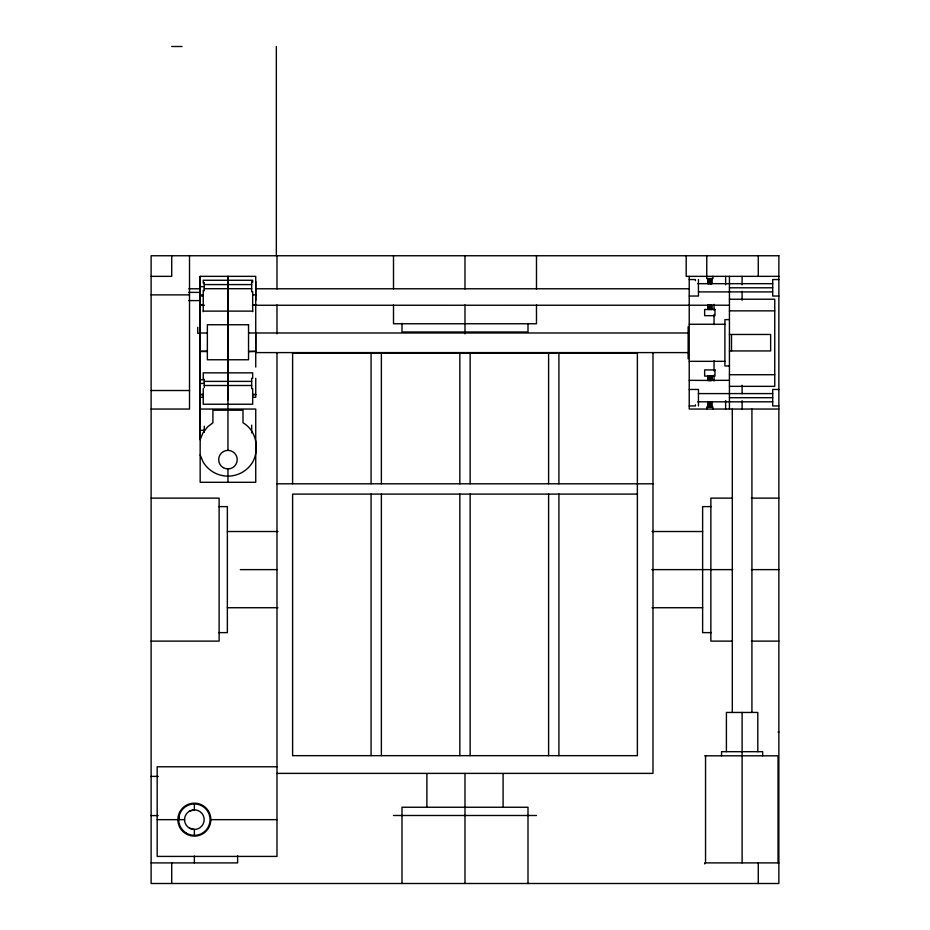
<?xml version="1.0" encoding="UTF-8"?>
<svg xmlns="http://www.w3.org/2000/svg" width="930" height="930" viewBox="0 0 930 930"><rect width="100%" height="100%" fill="white"/><g stroke="black" fill="none" stroke-linecap="round" stroke-linejoin="round"><path stroke-width="1.4" d="M255.738 367.106L255.738 276.35L200.159 276.35L200.159 439.681L202.984 432.869L207.564 426.905L212.912 422.79L212.912 410.211L242.986 410.211L242.986 422.79C256.331 430.381 259.644 448.655 252.925 461.71A28.83 28.83 0 0 1 202.984 461.71L200.159 454.898M252.669 311.12L203.24 311.12M227.955 468.918L227.955 482.298M227.955 399.923L227.955 276.35L227.955 280.802M708.032 309.481L708.032 305.121L729.434 305.261M707.951 406.991L707.951 401.841M707.939 309.481L707.939 305.156M708.195 406.991L708.207 401.818M689.223 380.324L711.601 380.463L711.845 376.104M178.676 819.656L179.211 815.587M707.8 305.226L252.402 305.261M711.845 380.358L729.434 380.324M194.37 835.349L194.37 829.467L189.464 828.153A9.812 9.812 0 0 1 189.464 811.158L194.37 809.844L194.37 803.962M171.713 46.5L182.013 46.5M151.113 276.35L171.713 276.35L171.713 255.75M778.863 276.35L686.189 276.35L686.189 255.75M689.223 279.546L695.408 279.546L695.408 280.651M778.887 279.546L772.691 279.546L772.691 296.031L778.887 296.031M697.802 283.673L707.811 283.673L707.835 278.593M710.66 283.673L772.691 283.673M204.275 284.58L251.67 284.58M200.159 286.638L204.275 286.638M729.434 287.788L772.691 287.788M204.275 288.707L251.67 288.707M188.825 288.777L200.427 288.777M255.552 288.777L689.223 288.777M698.442 291.904L772.691 291.904M188.616 292.392L200.159 292.392M200.159 294.891L203.24 294.88M151.113 294.88L189.511 294.88M252.669 294.88L255.738 294.88M200.159 295.961L203.24 295.961M689.223 296.031L698.442 296.031L698.442 279.546M729.434 299.228L774.748 299.228L774.748 386.345L729.434 386.345M188.616 300.588L200.159 300.588M200.159 304.715L203.24 304.715M252.669 304.715L255.738 304.715M200.159 305.261L204.519 305.261M729.434 310.864L774.748 310.864M729.434 319.618L724.912 319.618L724.912 365.967L729.434 365.967M689.223 324.256L724.912 324.256M200.159 333.021L207.355 332.987M248.543 332.987L688.142 332.987M200.159 333.289L197.753 333.289L197.753 327.314M729.434 334.463L770.633 334.463L770.633 350.936L729.434 350.936M200.159 351.203L207.355 351.203M255.738 351.203L248.543 351.517L255.738 351.517M200.159 351.517L207.355 351.517M688.142 352.598L255.738 352.598L255.738 332.987M689.223 361.328L724.912 361.328M729.434 374.72L774.748 374.72M204.275 381.381L251.67 381.381M200.159 383.439L204.275 383.439M204.275 385.497L251.67 385.497M689.223 389.461L698.442 389.461L698.442 405.945M778.863 389.461L772.691 389.461L772.691 405.945L778.863 405.945M151.113 390.519L189.511 390.519M698.442 393.588L772.691 393.588M200.159 394.39L203.24 394.39M252.669 394.39L255.738 394.39M200.159 394.727L203.24 394.727M252.669 394.727L255.738 394.727M203.24 397.296L200.159 397.296M252.669 397.296L255.738 397.296L255.738 378.289M729.434 397.703L772.691 397.703M697.802 401.818L707.811 401.818M710.66 401.818L772.691 401.818M689.223 405.945L695.408 405.945L695.408 404.841M151.113 409.049L189.511 409.049L189.511 255.75M200.159 409.049L255.738 409.049L255.738 482.298L200.159 482.298L200.159 276.35M778.863 409.049L689.223 409.049L689.223 276.35M200.159 430.299L204.275 430.299M276.989 483.798L652.988 483.798M637.375 494.097L292.613 494.097L292.613 755.66L637.375 755.66L637.375 353.016L292.613 353.016L292.613 483.798M151.113 498.131L219.12 498.131L219.12 641.119L151.113 641.119M732.561 498.131L710.857 498.131L710.857 641.119L732.561 641.119M751.37 498.131L778.863 498.131M218.724 506.618L227.362 506.618L227.362 632.633L218.724 632.633M711.252 506.618L702.627 506.618L702.627 632.633L711.252 632.633M227.362 531.518L277.954 531.518M652.035 531.518L702.627 531.518M240.324 569.625L276.989 569.625M651.814 569.625L732.666 569.625M751.44 569.625L778.863 569.625M227.362 607.732L277.954 607.732M652.035 607.732L702.627 607.732M751.37 641.119L778.863 641.119M778.038 732.073L778.863 732.073M704.719 755.811L778.038 755.811L778.038 862.901M276.989 766.773L157.17 766.773L157.17 856.414L276.989 856.414L276.989 352.575M276.989 773.388L652.988 773.388L652.988 353.016M151.113 776.399L158.321 776.399M393.506 815.494L536.482 815.494M151.113 815.587L158.158 815.587M157.17 819.656L184.559 819.656M210.843 819.656A16.473 16.473 0 0 1 186.128 833.919A16.473 16.473 0 0 1 186.128 805.38A16.473 16.473 0 0 1 210.843 819.656L276.989 819.656M151.113 862.901L237.615 862.901L237.615 855.693M778.863 862.901L704.719 862.901L704.719 863.935M200.159 379.789L203.24 379.789L203.24 372.849L252.669 372.849L252.669 378.394M707.939 376.104L707.939 380.428M227.955 372.849L227.955 376.801M762.658 755.811L762.658 751.684L721.564 751.684L721.564 755.811M758.276 255.75L758.276 276.35M758.276 862.901L758.276 883.5M757.799 751.684L757.799 712.45L726.411 712.45L726.411 751.684M751.917 409.049L751.917 712.45M742.105 276.35L742.105 284.778M742.105 291.357L742.105 300.239M742.105 385.287L742.105 393.727M742.105 400.667L742.105 409.049M742.105 712.45L742.105 862.901M732.305 409.049L732.305 712.45M731.492 334.765L731.492 351.052M729.434 276.35L729.434 409.049M725.633 276.35L725.633 284.731M725.633 400.667L725.633 409.049M714.054 304.401L714.054 310.178M714.054 314.514L714.054 324.628M714.054 360.77L714.054 370.884M714.054 375.22L714.054 380.998M712.915 276.35L712.915 278.593L706.73 278.593L706.777 255.75M712.915 409.049L712.915 406.991L706.73 406.991L706.73 409.049M711.88 278.593L711.81 283.72M711.81 305.191L711.845 309.481M711.81 376.104L711.81 380.393M711.81 401.865L711.88 406.991M711.601 278.593L711.601 283.755M711.601 305.121L711.601 309.481M711.601 376.104L711.601 380.463M711.601 401.83L711.601 406.991M711.276 278.593L711.276 283.778M711.276 305.063L711.276 309.481M711.276 376.104L711.276 380.521M711.276 401.807L711.276 406.991M710.846 278.593L710.846 283.79M710.846 305.028L710.846 309.481M710.846 376.104L710.846 380.556M710.846 401.783L710.846 406.991M710.357 278.593L710.357 283.801M710.357 304.994L710.357 309.481M710.357 376.104L710.357 380.591M710.357 401.772L710.357 406.991M709.823 278.593L709.823 283.813M709.823 304.982L709.823 309.481M709.823 376.104L709.823 380.591M709.823 401.76L709.823 406.991M709.288 278.593L709.288 283.801M709.288 304.994L709.288 309.481M709.288 376.104L709.288 380.591M709.288 401.772L709.288 406.991M708.788 278.593L708.788 283.79M708.788 305.028L708.788 309.481M708.788 376.104L708.788 380.556M708.788 401.783L708.788 406.991M708.369 278.593L708.369 283.778M708.369 305.063L708.369 309.481M708.369 376.104L708.369 380.521M708.369 401.807L708.369 406.991M708.032 278.593L707.951 283.743M708.032 376.104L708.032 380.463L707.835 376.104M708.032 401.83L708.032 406.991M705.544 755.811L705.544 862.901M688.142 326.732L688.142 358.852M558.907 353.016L558.907 483.798M558.907 494.097L558.907 755.66M548.607 353.016L548.607 483.798M548.607 494.097L548.607 755.66M536.482 255.75L536.482 289.032M536.482 304.947L536.482 323.756L393.506 323.756L393.506 304.947M527.996 323.361L527.996 331.998L401.993 331.998L401.993 323.361M527.996 883.5L527.996 807.252L401.993 807.252L401.993 883.5M503.095 774.016L503.095 807.252M470.138 353.016L470.138 483.798M470.138 494.097L470.138 755.66M464.988 255.75L464.988 289.009M464.988 304.912L464.988 333.824M464.988 773.388L464.988 883.5M459.839 353.016L459.839 483.798M459.839 494.097L459.839 755.66M426.893 774.016L426.893 807.252M393.506 255.75L393.506 289.032M381.37 353.016L381.37 483.798M381.37 494.097L381.37 755.66M371.082 353.016L371.082 483.798M371.082 494.097L371.082 755.66M276.989 255.75L276.989 289.009M276.989 304.912L276.989 333.824M276.338 46.5L276.338 255.75M255.738 281.499L255.738 300.344M252.669 282.371L252.669 280.267L203.24 280.267L203.24 283.046M252.669 291.59L252.669 311.655M252.669 388.542L252.669 404.236L203.24 404.236L203.24 388.542M251.67 281.499L251.67 291.788M251.67 378.289L251.67 388.589M251.67 425.15L251.67 432.869M227.955 282.371L227.955 283.882M227.955 284.231L227.955 359.759M227.955 360.003L227.955 372.988M227.955 377.441L227.955 380.696M227.955 381.381L227.955 381.986M227.955 382.416L227.955 385.497M227.955 385.834L227.955 450.376M204.275 282.522L204.275 290.765M204.275 379.324L204.275 387.566M204.275 426.173L204.275 432.357M203.24 290.23L203.24 311.655M194.37 856.042L194.37 862.901M171.713 862.901L171.713 883.5M189.464 828.153A9.812 9.812 0 0 0 204.17 819.656A9.812 9.812 0 0 0 189.464 811.158M707.8 401.876L707.8 406.991L707.835 401.865M778.863 255.75L151.113 255.75L151.113 883.5L778.863 883.5L778.863 255.75M714.972 309.481L704.649 309.481L704.649 315.665L714.972 315.665L714.972 309.481M248.543 324.744L207.355 324.744L207.355 359.759L248.543 359.759L248.543 324.744M714.972 369.919L704.649 369.919L704.649 376.104L714.972 376.104L714.972 369.919M223.316 467.674A9.265 9.265 0 0 0 237.22 459.641A9.265 9.265 0 0 0 223.316 451.62A9.265 9.265 0 0 0 223.316 467.674M186.523 833.245A15.694 15.694 0 0 0 210.064 819.656A15.694 15.694 0 0 0 186.523 806.066A15.694 15.694 0 0 0 186.523 833.245"/></g></svg>
